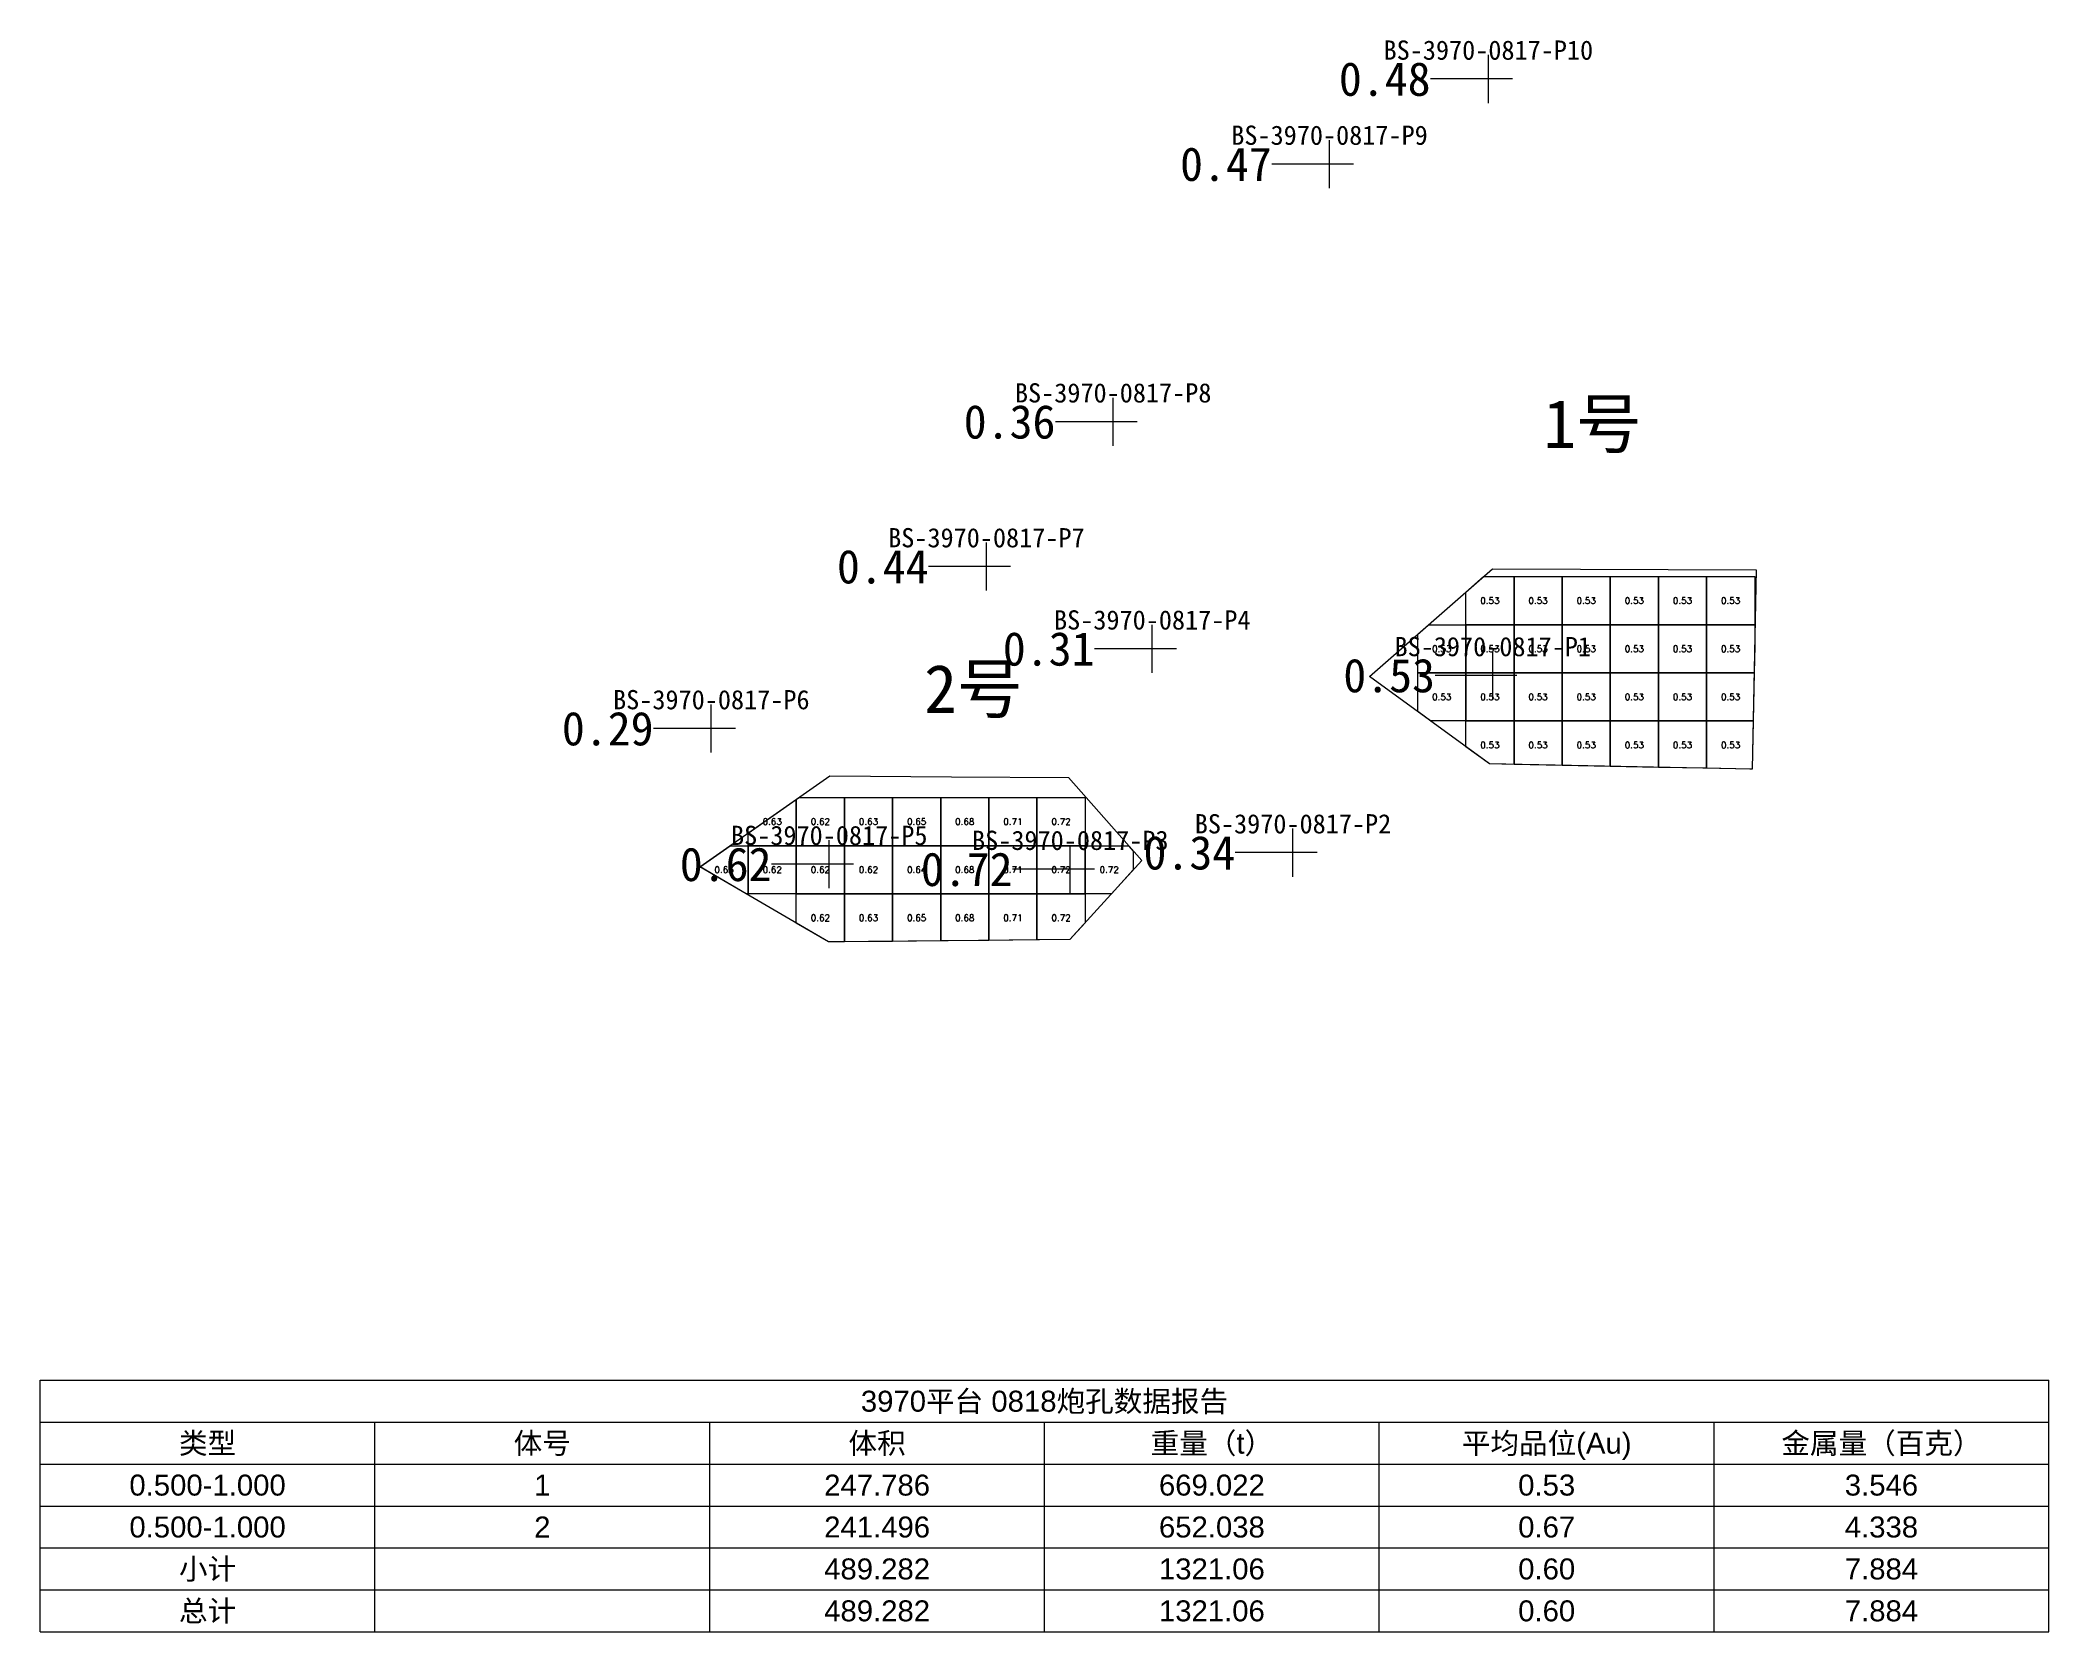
# Model space of a CAD drawing. Header units: inches. Extents: x 470000.6 to 470042.3, y 4349671.7 to 4349704.8.
import ezdxf
from ezdxf.enums import TextEntityAlignment as Align

# ---------------------------------------------------------------- set-up
doc = ezdxf.new("R2010")
doc.units = ezdxf.units.IN
doc.header["$MEASUREMENT"] = 0
for name, color, linetype, lineweight in [('0.500-1.000', 7, 'Continuous', 0), ('孔口文字', 7, 'Continuous', 0), ('点', 7, 'Continuous', 0), ('爆区方格网', 7, 'Continuous', 0), ('线条', 7, 'Continuous', 0), ('钻孔', 7, 'Continuous', 0)]:
    doc.layers.add(name, color=color, linetype=linetype, lineweight=lineweight)
doc.styles.add('3dmine_textStyle_1', font='txt.shx', dxfattribs={"height": 1, "bigfont": 'gbcbig.shx'})
doc.styles.add('3dmine_textStyle_2', font='arial.ttf', dxfattribs={"height": 1})
doc.styles.add('3dmine_textStyle_3', font='宋体.ttf', dxfattribs={"height": 1})
doc.styles.add('3dmine_textStyle_4', font='simsunb.ttf', dxfattribs={"height": 1})

msp = doc.modelspace()

# ---------------------------------------------------------------- hatches: boundary and pattern name
at = {"layer": '钻孔', "linetype": 'Continuous', "lineweight": 0, "true_color": 0x808080, "extrusion": (0, 1, 0)}
for points in [[(-470031.688, 3959.513), (-470030.688, 3959.513), (-470030.688, 3970.513), (-470031.688, 3970.513)], [(-470028.389, 3959.642), (-470027.389, 3959.642), (-470027.389, 3970.642), (-470028.389, 3970.642)], [(-470023.895, 3959.574), (-470022.895, 3959.574), (-470022.895, 3969.574), (-470023.895, 3969.574)], [(-470021.261, 3959.593), (-470020.261, 3959.593), (-470020.261, 3969.593), (-470021.261, 3969.593)], [(-470024.707, 3959.716), (-470023.707, 3959.716), (-470023.707, 3969.716), (-470024.707, 3969.716)], [(-470015.547, 3959.818), (-470014.547, 3959.818), (-470014.547, 3969.818), (-470015.547, 3969.818)], [(-470027.63, 3959.835), (-470026.63, 3959.835), (-470026.63, 3969.835), (-470027.63, 3969.835)]]:
    msp.add_hatch(color=8, dxfattribs=at).paths.add_polyline_path(points, flags=0)
at = {"layer": '钻孔', "linetype": 'Continuous', "lineweight": 0, "true_color": 0x00ffff, "extrusion": (0, 1, 0)}
for points in [[(-470031.78, 3960.075), (-470030.78, 3960.075), (-470030.78, 3969.075), (-470031.78, 3969.075)], [(-470017.997, 3959.634), (-470016.997, 3959.634), (-470016.997, 3969.634), (-470017.997, 3969.634)], [(-470023.004, 3959.927), (-470022.004, 3959.927), (-470022.004, 3969.927), (-470023.004, 3969.927)]]:
    msp.add_hatch(color=4, dxfattribs=at).paths.add_polyline_path(points, flags=0)

# ---------------------------------------------------------------- linework, layer by layer
at = {"color": 7, "linetype": 'Continuous', "lineweight": 0, "elevation": 1985.923}
for points in [[(470000.605, 4349676.068), (470000.605, 4349676.939), (470042.331, 4349676.939)], [(470000.605, 4349671.712), (470042.331, 4349671.712), (470042.331, 4349676.939)], [(470000.605, 4349675.197), (470000.605, 4349676.068), (470007.559, 4349676.068)], [(470007.559, 4349675.197), (470007.559, 4349676.068), (470014.514, 4349676.068)], [(470014.514, 4349675.197), (470014.514, 4349676.068), (470021.468, 4349676.068)], [(470021.468, 4349675.197), (470021.468, 4349676.068), (470028.422, 4349676.068)], [(470028.422, 4349675.197), (470028.422, 4349676.068), (470035.377, 4349676.068)], [(470035.377, 4349675.197), (470035.377, 4349676.068), (470042.331, 4349676.068)], [(470000.605, 4349674.326), (470000.605, 4349675.197), (470007.559, 4349675.197)], [(470007.559, 4349674.326), (470007.559, 4349675.197), (470014.514, 4349675.197)], [(470014.514, 4349674.326), (470014.514, 4349675.197), (470021.468, 4349675.197)], [(470021.468, 4349674.326), (470021.468, 4349675.197), (470028.422, 4349675.197)], [(470028.422, 4349674.326), (470028.422, 4349675.197), (470035.377, 4349675.197)], [(470035.377, 4349674.326), (470035.377, 4349675.197), (470042.331, 4349675.197)], [(470000.605, 4349673.454), (470000.605, 4349674.326), (470007.559, 4349674.326)], [(470007.559, 4349673.454), (470007.559, 4349674.326), (470014.514, 4349674.326)], [(470014.514, 4349673.454), (470014.514, 4349674.326), (470021.468, 4349674.326)], [(470021.468, 4349673.454), (470021.468, 4349674.326), (470028.422, 4349674.326)], [(470028.422, 4349673.454), (470028.422, 4349674.326), (470035.377, 4349674.326)], [(470035.377, 4349673.454), (470035.377, 4349674.326), (470042.331, 4349674.326)], [(470000.605, 4349672.583), (470000.605, 4349673.454), (470007.559, 4349673.454)], [(470007.559, 4349672.583), (470007.559, 4349673.454), (470014.514, 4349673.454)], [(470014.514, 4349672.583), (470014.514, 4349673.454), (470021.468, 4349673.454)], [(470021.468, 4349672.583), (470021.468, 4349673.454), (470028.422, 4349673.454)], [(470028.422, 4349672.583), (470028.422, 4349673.454), (470035.377, 4349673.454)], [(470035.377, 4349672.583), (470035.377, 4349673.454), (470042.331, 4349673.454)], [(470000.605, 4349671.712), (470000.605, 4349672.583), (470007.559, 4349672.583)], [(470007.559, 4349671.712), (470007.559, 4349672.583), (470014.514, 4349672.583)], [(470014.514, 4349671.712), (470014.514, 4349672.583), (470021.468, 4349672.583)], [(470021.468, 4349671.712), (470021.468, 4349672.583), (470028.422, 4349672.583)], [(470028.422, 4349671.712), (470028.422, 4349672.583), (470035.377, 4349672.583)], [(470035.377, 4349671.712), (470035.377, 4349672.583), (470042.331, 4349672.583)]]:
    msp.add_lwpolyline(points, dxfattribs=at)
at = {"layer": '0.500-1.000', "color": 4, "linetype": 'Continuous', "lineweight": 0, "true_color": 0x00ffff}
for points in [[(470036.253, 4349693.778), (470036.171, 4349689.637), (470030.71, 4349689.745), (470028.22, 4349691.565), (470030.776, 4349693.802), (470036.253, 4349693.778)], [(470019.539, 4349689.479), (470021.966, 4349689.462), (470023.487, 4349687.736), (470021.994, 4349686.096), (470019.469, 4349686.071), (470016.983, 4349686.046), (470014.311, 4349687.606), (470017.012, 4349689.496), (470019.539, 4349689.479)]]:
    msp.add_lwpolyline(points, dxfattribs=at)
at = {"layer": '点', "color": 138, "linetype": 'Continuous', "lineweight": 0, "true_color": 0x004c4c}
for points, elevation in [([(470030.688, 4349703.478), (470030.688, 4349704.478)], 3970.513), ([(470031.188, 4349703.978), (470030.188, 4349703.978)], 3970.513), ([(470027.389, 4349701.71), (470027.389, 4349702.71)], 3970.642), ([(470027.889, 4349702.21), (470026.889, 4349702.21)], 3970.642), ([(470022.895, 4349696.356), (470022.895, 4349697.356)], 3969.574), ([(470023.395, 4349696.856), (470022.395, 4349696.856)], 3969.574), ([(470020.261, 4349693.346), (470020.261, 4349694.346)], 3969.593), ([(470020.761, 4349693.846), (470019.761, 4349693.846)], 3969.593), ([(470023.707, 4349691.638), (470023.707, 4349692.638)], 3969.716), ([(470024.207, 4349692.138), (470023.207, 4349692.138)], 3969.716), ([(470030.78, 4349691.084), (470030.78, 4349692.084)], 3969.075), ([(470031.28, 4349691.584), (470030.28, 4349691.584)], 3969.075), ([(470014.547, 4349689.981), (470014.547, 4349690.981)], 3969.818), ([(470015.047, 4349690.481), (470014.047, 4349690.481)], 3969.818), ([(470026.63, 4349687.402), (470026.63, 4349688.402)], 3969.835), ([(470016.997, 4349687.161), (470016.997, 4349688.161)], 3969.634), ([(470022.004, 4349687.058), (470022.004, 4349688.058)], 3969.927), ([(470027.13, 4349687.902), (470026.13, 4349687.902)], 3969.835), ([(470017.497, 4349687.661), (470016.497, 4349687.661)], 3969.634), ([(470022.504, 4349687.558), (470021.504, 4349687.558)], 3969.927)]:
    msp.add_lwpolyline(points, dxfattribs=dict(at, elevation=elevation))
at = {"layer": '爆区方格网', "color": 4, "linetype": 'Continuous', "lineweight": 0, "true_color": 0x00ffff}
for points, elevation in [([(470031.221, 4349692.638), (470030.221, 4349692.638), (470030.221, 4349693.317), (470030.588, 4349693.638), (470031.221, 4349693.638), (470031.221, 4349692.638)], 3969.075), ([(470032.221, 4349692.638), (470031.221, 4349692.638), (470031.221, 4349693.638), (470032.221, 4349693.638), (470032.221, 4349692.638)], 3969.075), ([(470033.221, 4349692.638), (470032.221, 4349692.638), (470032.221, 4349693.638), (470033.221, 4349693.638), (470033.221, 4349692.638)], 3969.075), ([(470034.221, 4349692.638), (470033.221, 4349692.638), (470033.221, 4349693.638), (470034.221, 4349693.638), (470034.221, 4349692.638)], 3969.075), ([(470035.221, 4349692.638), (470034.221, 4349692.638), (470034.221, 4349693.638), (470035.221, 4349693.638), (470035.221, 4349692.638)], 3969.075), ([(470036.221, 4349692.638), (470035.221, 4349692.638), (470035.221, 4349693.638), (470036.221, 4349693.638), (470036.221, 4349692.638)], 3969.075), ([(470030.221, 4349691.638), (470029.221, 4349691.638), (470029.221, 4349692.441), (470029.446, 4349692.638), (470030.221, 4349692.638), (470030.221, 4349691.638)], 3969.075), ([(470031.221, 4349691.638), (470030.221, 4349691.638), (470030.221, 4349692.638), (470031.221, 4349692.638), (470031.221, 4349691.638)], 3969.075), ([(470032.221, 4349691.638), (470031.221, 4349691.638), (470031.221, 4349692.638), (470032.221, 4349692.638), (470032.221, 4349691.638)], 3969.075), ([(470033.221, 4349691.638), (470032.221, 4349691.638), (470032.221, 4349692.638), (470033.221, 4349692.638), (470033.221, 4349691.638)], 3969.075), ([(470034.221, 4349691.638), (470033.221, 4349691.638), (470033.221, 4349692.638), (470034.221, 4349692.638), (470034.221, 4349691.638)], 3969.075), ([(470035.221, 4349691.638), (470034.221, 4349691.638), (470034.221, 4349692.638), (470035.221, 4349692.638), (470035.221, 4349691.638)], 3969.075), ([(470036.221, 4349692.195), (470036.21, 4349691.638), (470035.221, 4349691.638), (470035.221, 4349692.638), (470036.221, 4349692.638), (470036.221, 4349692.195)], 3969.075), ([(470030.221, 4349690.638), (470029.489, 4349690.638), (470029.221, 4349690.834), (470029.221, 4349691.638), (470030.221, 4349691.638), (470030.221, 4349690.638)], 3969.075), ([(470031.221, 4349690.638), (470030.221, 4349690.638), (470030.221, 4349691.638), (470031.221, 4349691.638), (470031.221, 4349690.638)], 3969.075), ([(470032.221, 4349690.638), (470031.221, 4349690.638), (470031.221, 4349691.638), (470032.221, 4349691.638), (470032.221, 4349690.638)], 3969.075), ([(470033.221, 4349690.638), (470032.221, 4349690.638), (470032.221, 4349691.638), (470033.221, 4349691.638), (470033.221, 4349690.638)], 3969.075), ([(470034.221, 4349690.638), (470033.221, 4349690.638), (470033.221, 4349691.638), (470034.221, 4349691.638), (470034.221, 4349690.638)], 3969.075), ([(470035.221, 4349690.638), (470034.221, 4349690.638), (470034.221, 4349691.638), (470035.221, 4349691.638), (470035.221, 4349690.638)], 3969.075), ([(470036.191, 4349690.638), (470035.221, 4349690.638), (470035.221, 4349691.638), (470036.21, 4349691.638), (470036.191, 4349690.638)], 3969.075), ([(470031.221, 4349689.735), (470030.71, 4349689.745), (470030.221, 4349690.102), (470030.221, 4349690.638), (470031.221, 4349690.638), (470031.221, 4349689.735)], 3969.075), ([(470032.221, 4349689.715), (470031.221, 4349689.735), (470031.221, 4349690.638), (470032.221, 4349690.638), (470032.221, 4349689.715)], 3969.075), ([(470033.221, 4349689.695), (470032.221, 4349689.715), (470032.221, 4349690.638), (470033.221, 4349690.638), (470033.221, 4349689.695)], 3969.075), ([(470034.221, 4349689.675), (470033.221, 4349689.695), (470033.221, 4349690.638), (470034.221, 4349690.638), (470034.221, 4349689.675)], 3969.075), ([(470035.221, 4349689.656), (470034.221, 4349689.675), (470034.221, 4349690.638), (470035.221, 4349690.638), (470035.221, 4349689.656)], 3969.075), ([(470036.171, 4349689.638), (470036.12, 4349689.638), (470035.221, 4349689.656), (470035.221, 4349690.638), (470036.191, 4349690.638), (470036.171, 4349689.638)], 3969.075), ([(470016.312, 4349688.047), (470015.312, 4349688.047), (470015.312, 4349688.307), (470016.312, 4349689.006), (470016.312, 4349688.047)], 3969.634), ([(470017.312, 4349688.047), (470016.312, 4349688.047), (470016.312, 4349689.006), (470016.37, 4349689.047), (470017.312, 4349689.047), (470017.312, 4349688.047)], 3969.634), ([(470018.312, 4349688.047), (470017.312, 4349688.047), (470017.312, 4349689.047), (470018.312, 4349689.047), (470018.312, 4349688.047)], 3969.634), ([(470019.312, 4349688.047), (470018.312, 4349688.047), (470018.312, 4349689.047), (470019.312, 4349689.047), (470019.312, 4349688.047)], 3969.634), ([(470020.312, 4349688.047), (470019.312, 4349688.047), (470019.312, 4349689.047), (470020.312, 4349689.047), (470020.312, 4349688.047)], 3969.634), ([(470021.312, 4349688.047), (470020.312, 4349688.047), (470020.312, 4349689.047), (470021.312, 4349689.047), (470021.312, 4349688.047)], 3969.634), ([(470022.312, 4349688.047), (470021.312, 4349688.047), (470021.312, 4349689.047), (470022.312, 4349689.047), (470022.312, 4349688.047)], 3969.634), ([(470015.312, 4349687.047), (470015.269, 4349687.047), (470014.312, 4349687.606), (470014.312, 4349687.607), (470014.94, 4349688.047), (470015.312, 4349688.047), (470015.312, 4349687.047)], 3969.634), ([(470016.312, 4349687.047), (470015.312, 4349687.047), (470015.312, 4349688.047), (470016.312, 4349688.047), (470016.312, 4349687.047)], 3969.634), ([(470017.312, 4349687.047), (470016.312, 4349687.047), (470016.312, 4349688.047), (470017.312, 4349688.047), (470017.312, 4349687.047)], 3969.634), ([(470018.312, 4349687.047), (470017.312, 4349687.047), (470017.312, 4349688.047), (470018.312, 4349688.047), (470018.312, 4349687.047)], 3969.634), ([(470019.312, 4349687.047), (470018.312, 4349687.047), (470018.312, 4349688.047), (470019.312, 4349688.047), (470019.312, 4349687.047)], 3969.634), ([(470020.312, 4349687.047), (470019.312, 4349687.047), (470019.312, 4349688.047), (470020.312, 4349688.047), (470020.312, 4349687.047)], 3969.634), ([(470021.312, 4349687.047), (470020.312, 4349687.047), (470020.312, 4349688.047), (470021.312, 4349688.047), (470021.312, 4349687.047)], 3969.634), ([(470022.312, 4349687.047), (470021.312, 4349687.047), (470021.312, 4349688.047), (470022.312, 4349688.047), (470022.312, 4349687.047)], 3969.634), ([(470023.312, 4349687.935), (470023.312, 4349687.544), (470022.859, 4349687.047), (470022.312, 4349687.047), (470022.312, 4349688.047), (470023.213, 4349688.047), (470023.312, 4349687.935)], 3969.634), ([(470017.312, 4349686.049), (470017.084, 4349686.047), (470016.982, 4349686.047), (470016.312, 4349686.438), (470016.312, 4349687.047), (470017.312, 4349687.047), (470017.312, 4349686.049)], 3969.634), ([(470018.312, 4349686.059), (470017.312, 4349686.049), (470017.312, 4349687.047), (470018.312, 4349687.047), (470018.312, 4349686.059)], 3969.634), ([(470019.312, 4349686.069), (470018.312, 4349686.059), (470018.312, 4349687.047), (470019.312, 4349687.047), (470019.312, 4349686.069)], 3969.634), ([(470020.312, 4349686.079), (470019.469, 4349686.071), (470019.312, 4349686.069), (470019.312, 4349687.047), (470020.312, 4349687.047), (470020.312, 4349686.079)], 3969.634), ([(470021.312, 4349686.089), (470020.312, 4349686.079), (470020.312, 4349687.047), (470021.312, 4349687.047), (470021.312, 4349686.089)], 3969.634), ([(470022.312, 4349686.445), (470021.994, 4349686.096), (470021.312, 4349686.089), (470021.312, 4349687.047), (470022.312, 4349687.047), (470022.312, 4349686.445)], 3969.634)]:
    msp.add_lwpolyline(points, dxfattribs=dict(at, elevation=elevation))
at = {"layer": '线条', "color": 138, "linetype": 'Continuous', "lineweight": 0, "true_color": 0x004c4c}
for points, elevation in [([(470030.688, 4349703.978), (470030.688, 4349703.978), (470030.688, 4349703.978)], 3970.513), ([(470027.389, 4349702.21), (470027.389, 4349702.21), (470027.389, 4349702.21)], 3970.642), ([(470022.895, 4349696.856), (470022.895, 4349696.856), (470022.895, 4349696.856)], 3969.574), ([(470020.261, 4349693.846), (470020.261, 4349693.846), (470020.261, 4349693.846)], 3969.593), ([(470023.707, 4349692.138), (470023.707, 4349692.138), (470023.707, 4349692.138)], 3969.716), ([(470030.78, 4349691.584), (470030.78, 4349691.584), (470030.78, 4349691.584)], 3969.075), ([(470014.547, 4349690.481), (470014.547, 4349690.481), (470014.547, 4349690.481)], 3969.818), ([(470026.63, 4349687.902), (470026.63, 4349687.902), (470026.63, 4349687.902)], 3969.835), ([(470016.997, 4349687.661), (470016.997, 4349687.661), (470016.997, 4349687.661)], 3969.634), ([(470022.004, 4349687.558), (470022.004, 4349687.558), (470022.004, 4349687.558)], 3969.927)]:
    msp.add_lwpolyline(points, dxfattribs=dict(at, elevation=elevation))
at = {"layer": '钻孔', "color": 8, "linetype": 'Continuous', "lineweight": 0, "true_color": 0x808080}
for points, elevation in [([(470030.688, 4349703.978), (470029.488, 4349703.978)], 3970.513), ([(470030.688, 4349703.978), (470029.488, 4349703.978)], 3959.513), ([(470027.389, 4349702.21), (470026.189, 4349702.21)], 3970.642), ([(470027.389, 4349702.21), (470026.189, 4349702.21)], 3959.642), ([(470022.895, 4349696.856), (470021.695, 4349696.856)], 3969.574), ([(470022.895, 4349696.856), (470021.695, 4349696.856)], 3959.574), ([(470020.261, 4349693.846), (470019.061, 4349693.846)], 3969.593), ([(470020.261, 4349693.846), (470019.061, 4349693.846)], 3959.593), ([(470023.707, 4349692.138), (470022.507, 4349692.138)], 3969.716), ([(470023.707, 4349692.138), (470022.507, 4349692.138)], 3959.716), ([(470014.547, 4349690.481), (470013.347, 4349690.481)], 3969.818), ([(470014.547, 4349690.481), (470013.347, 4349690.481)], 3959.818), ([(470026.63, 4349687.902), (470025.43, 4349687.902)], 3969.835), ([(470026.63, 4349687.902), (470025.43, 4349687.902)], 3959.835)]:
    msp.add_lwpolyline(points, dxfattribs=dict(at, elevation=elevation))
at = {"layer": '钻孔', "color": 4, "linetype": 'Continuous', "lineweight": 0, "true_color": 0x00ffff}
for points, elevation in [([(470030.78, 4349691.584), (470029.58, 4349691.584)], 3969.075), ([(470030.78, 4349691.584), (470029.58, 4349691.584)], 3960.075), ([(470016.997, 4349687.661), (470015.797, 4349687.661)], 3969.634), ([(470016.997, 4349687.661), (470015.797, 4349687.661)], 3959.634), ([(470022.004, 4349687.558), (470020.804, 4349687.558)], 3969.927), ([(470022.004, 4349687.558), (470020.804, 4349687.558)], 3959.927)]:
    msp.add_lwpolyline(points, dxfattribs=dict(at, elevation=elevation))

# ---------------------------------------------------------------- texts
at = {"color": 7, "linetype": 'Continuous', "lineweight": 0, "style": '3dmine_textStyle_3'}
for s, p in [('1号', (470031.829, 4349696.313, 1985.923)), ('2号', (470018.969, 4349690.807, 1985.923))]:
    msp.add_text(s, height=1, dxfattribs=at).set_placement(p)
at = {"color": 4, "linetype": 'Continuous', "lineweight": 0, "true_color": 0x00ffff, "style": '3dmine_textStyle_1'}
for s, p in [('0.53', (470030.721, 4349693.138, 3969.075)), ('0.53', (470031.721, 4349693.138, 3969.075)), ('0.53', (470032.721, 4349693.138, 3969.075)), ('0.53', (470033.721, 4349693.138, 3969.075)), ('0.53', (470034.721, 4349693.138, 3969.075)), ('0.53', (470035.721, 4349693.138, 3969.075)), ('0.53', (470029.721, 4349692.138, 3969.075)), ('0.53', (470030.721, 4349692.138, 3969.075)), ('0.53', (470031.721, 4349692.138, 3969.075)), ('0.53', (470032.721, 4349692.138, 3969.075)), ('0.53', (470033.721, 4349692.138, 3969.075)), ('0.53', (470034.721, 4349692.138, 3969.075)), ('0.53', (470035.721, 4349692.138, 3969.075)), ('0.53', (470029.721, 4349691.138, 3969.075)), ('0.53', (470030.721, 4349691.138, 3969.075)), ('0.53', (470031.721, 4349691.138, 3969.075)), ('0.53', (470032.721, 4349691.138, 3969.075)), ('0.53', (470033.721, 4349691.138, 3969.075)), ('0.53', (470034.721, 4349691.138, 3969.075)), ('0.53', (470035.721, 4349691.138, 3969.075)), ('0.53', (470030.721, 4349690.138, 3969.075)), ('0.53', (470031.721, 4349690.138, 3969.075)), ('0.53', (470032.721, 4349690.138, 3969.075)), ('0.53', (470033.721, 4349690.138, 3969.075)), ('0.53', (470034.721, 4349690.138, 3969.075)), ('0.53', (470035.721, 4349690.138, 3969.075)), ('0.63', (470015.812, 4349688.547, 3969.634)), ('0.62', (470016.812, 4349688.547, 3969.634)), ('0.63', (470017.812, 4349688.547, 3969.634)), ('0.65', (470018.812, 4349688.547, 3969.634)), ('0.68', (470019.812, 4349688.547, 3969.634)), ('0.71', (470020.812, 4349688.547, 3969.634)), ('0.72', (470021.812, 4349688.547, 3969.634)), ('0.63', (470014.812, 4349687.547, 3969.634)), ('0.62', (470015.812, 4349687.547, 3969.634)), ('0.62', (470016.812, 4349687.547, 3969.634)), ('0.62', (470017.812, 4349687.547, 3969.634)), ('0.64', (470018.812, 4349687.547, 3969.634)), ('0.68', (470019.812, 4349687.547, 3969.634)), ('0.71', (470020.812, 4349687.547, 3969.634)), ('0.72', (470021.812, 4349687.547, 3969.634)), ('0.72', (470022.812, 4349687.547, 3969.634)), ('0.62', (470016.812, 4349686.547, 3969.634)), ('0.63', (470017.812, 4349686.547, 3969.634)), ('0.65', (470018.812, 4349686.547, 3969.634)), ('0.68', (470019.812, 4349686.547, 3969.634)), ('0.71', (470020.812, 4349686.547, 3969.634)), ('0.72', (470021.812, 4349686.547, 3969.634))]:
    msp.add_text(s, height=0.1333, dxfattribs=at).set_placement(p, align=Align.MIDDLE_CENTER)
at = {"color": 7, "linetype": 'Continuous', "lineweight": 0, "style": '3dmine_textStyle_2'}
for s, height, p in [('3970平台 0818炮孔数据报告', 0.43562, (470021.468, 4349676.504, 1985.923)), ('类型', 0.4356, (470004.082, 4349675.632, 1985.923)), ('体号', 0.4356, (470011.036, 4349675.632, 1985.923)), ('体积', 0.4356, (470017.991, 4349675.632, 1985.923)), ('重量（t）', 0.4356, (470024.945, 4349675.632, 1985.923)), ('平均品位(Au)', 0.4356, (470031.9, 4349675.632, 1985.923)), ('金属量（百克）', 0.4356, (470038.854, 4349675.632, 1985.923)), ('0.500-1.000', 0.43562, (470004.082, 4349674.761, 1985.923)), ('1', 0.436, (470011.036, 4349674.761, 1985.923)), ('247.786', 0.4356, (470017.991, 4349674.761, 1985.923)), ('669.022', 0.4356, (470024.945, 4349674.761, 1985.923)), ('0.53', 0.4356, (470031.9, 4349674.761, 1985.923)), ('3.546', 0.4356, (470038.854, 4349674.761, 1985.923)), ('0.500-1.000', 0.43562, (470004.082, 4349673.89, 1985.923)), ('2', 0.436, (470011.036, 4349673.89, 1985.923)), ('241.496', 0.4356, (470017.991, 4349673.89, 1985.923)), ('652.038', 0.4356, (470024.945, 4349673.89, 1985.923)), ('0.67', 0.4356, (470031.9, 4349673.89, 1985.923)), ('4.338', 0.4356, (470038.854, 4349673.89, 1985.923)), ('小计', 0.4356, (470004.082, 4349673.019, 1985.923)), ('489.282', 0.4356, (470017.991, 4349673.019, 1985.923)), ('1321.06', 0.4356, (470024.945, 4349673.019, 1985.923)), ('0.60', 0.4356, (470031.9, 4349673.019, 1985.923)), ('7.884', 0.4356, (470038.854, 4349673.019, 1985.923)), ('总计', 0.4356, (470004.082, 4349672.148, 1985.923)), ('489.282', 0.4356, (470017.991, 4349672.148, 1985.923)), ('1321.06', 0.4356, (470024.945, 4349672.148, 1985.923)), ('0.60', 0.4356, (470031.9, 4349672.148, 1985.923)), ('7.884', 0.4356, (470038.854, 4349672.148, 1985.923))]:
    msp.add_text(s, height=height, dxfattribs=at).set_placement(p, align=Align.MIDDLE_CENTER)
at = {"layer": '孔口文字', "color": 138, "linetype": 'Continuous', "lineweight": 0, "true_color": 0x004c4c, "style": '3dmine_textStyle_4'}
for s, p in [('BS-3970-0817-P10', (470030.688, 4349704.378, 3970.513)), ('BS-3970-0817-P9', (470027.389, 4349702.61, 3970.642)), ('BS-3970-0817-P8', (470022.895, 4349697.256, 3969.574)), ('BS-3970-0817-P7', (470020.261, 4349694.246, 3969.593)), ('BS-3970-0817-P4', (470023.707, 4349692.538, 3969.716)), ('BS-3970-0817-P1', (470030.78, 4349691.984, 3969.075)), ('BS-3970-0817-P6', (470014.547, 4349690.881, 3969.818)), ('BS-3970-0817-P2', (470026.63, 4349688.302, 3969.835)), ('BS-3970-0817-P5', (470016.997, 4349688.061, 3969.634)), ('BS-3970-0817-P3', (470022.004, 4349687.958, 3969.927))]:
    msp.add_text(s, height=0.4, dxfattribs=at).set_placement(p, align=Align.CENTER)
at = {"layer": '钻孔', "color": 8, "linetype": 'Continuous', "lineweight": 0, "true_color": 0x808080, "style": '3dmine_textStyle_4'}
for s, p in [('0.48', (470029.488, 4349703.978, 3970.513)), ('0.47', (470026.189, 4349702.21, 3970.642)), ('0.36', (470021.695, 4349696.856, 3969.574)), ('0.44', (470019.061, 4349693.846, 3969.593)), ('0.31', (470022.507, 4349692.138, 3969.716)), ('0.29', (470013.347, 4349690.481, 3969.818)), ('0.34', (470025.43, 4349687.902, 3969.835))]:
    msp.add_text(s, height=0.7, dxfattribs=at).set_placement(p, align=Align.MIDDLE_RIGHT)
at = {"layer": '钻孔', "color": 4, "linetype": 'Continuous', "lineweight": 0, "true_color": 0x00ffff, "style": '3dmine_textStyle_4'}
for s, p in [('0.53', (470029.58, 4349691.584, 3969.075)), ('0.62', (470015.797, 4349687.661, 3969.634)), ('0.72', (470020.804, 4349687.558, 3969.927))]:
    msp.add_text(s, height=0.7, dxfattribs=at).set_placement(p, align=Align.MIDDLE_RIGHT)

doc.saveas('drawing.dxf')
